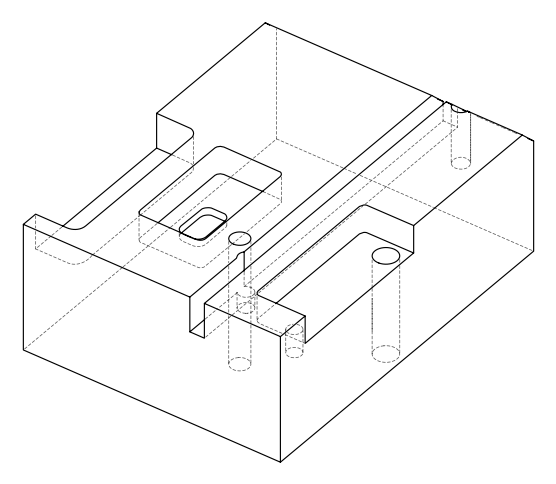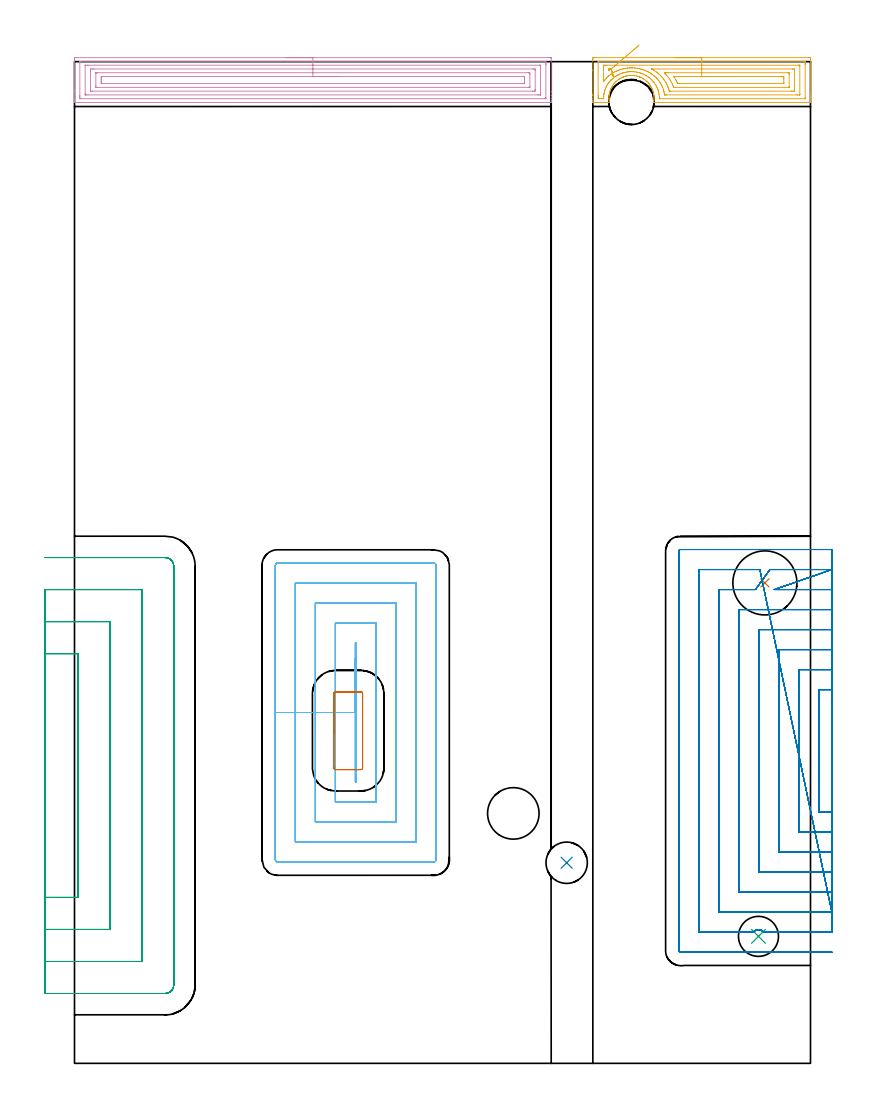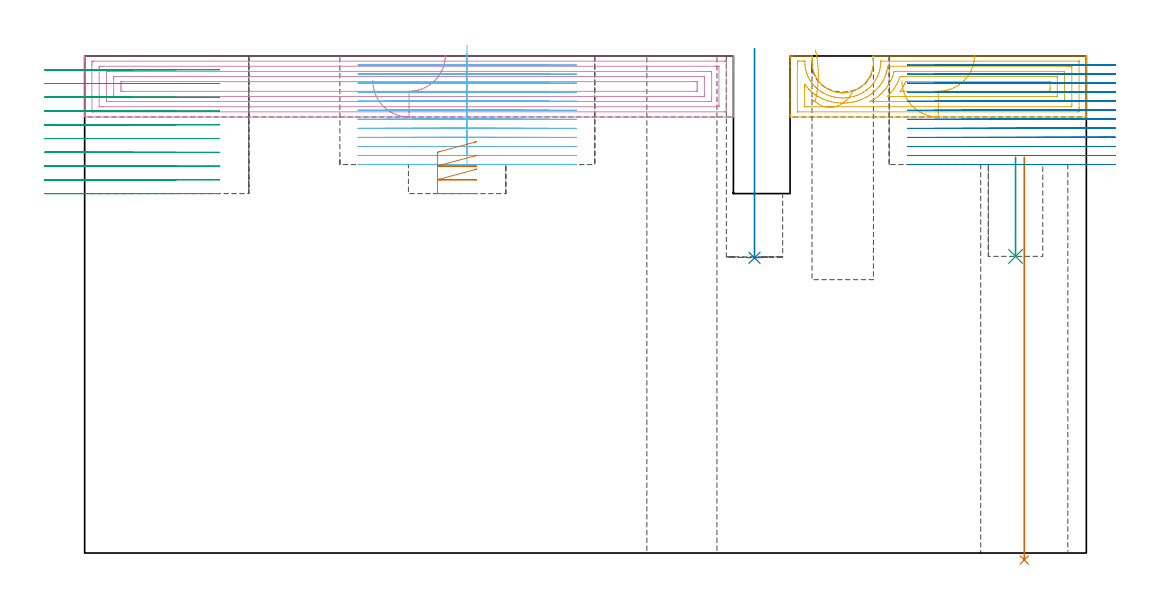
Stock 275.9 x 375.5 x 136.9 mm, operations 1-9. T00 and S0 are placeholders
(PLAN: 16 operations, 13 tool changes, 161.6 min)
(1 INDEXABLE_INSERT_DRILL_THROUGH_HOLE_FROM_SOLID | STEP1HOLE | NXT0302_019 | 0.45 min | 61877 mm3)
(2 INDEXABLE_INSERT_DRILL_BLIND_HOLE_FROM_SOLID | STEP1POCKET | NXT0302_002 | 0.23 min | 10435 mm3)
(3 INDEXABLE_INSERT_DRILL_BLIND_HOLE_FROM_SOLID_1 | STEP1POCKET_1 | UGT0302_001 | 0.12 min | 9734 mm3)
(4 AREA_MILL | FG_CHAMFER_SURFACE | UGT0205_001 | 8.92 min | 26275 mm3)
(5 AREA_MILL_1 | FG_CHAMFER_SURFACE_1 | UGT0205_001 | 4.1 min | 12315 mm3)
(6 MILL_RECTANGULAR_POCKET | POCKET_RECTANGULAR_STRAIGHT | NXT0201_010 | Follow Part, ap 2.5, ae 75% | 28.7 min | 255283 mm3)
(7 MILL_RECTANGULAR_POCKET_1 | POCKET_RECTANGULAR_STRAIGHT_1 | NXT0201_012 | Follow Part, ap 4, ae 75% | 0.81 min | 9143 mm3)
(8 MILL_SLOT | SLOT_PARTIAL_RECTANGULAR | NXT0201_010 | Follow Part, ap 2.5, ae 75% | 62.93 min | 242107 mm3)
(9 MILL_SLOT_1 | SLOT_PARTIAL_RECTANGULAR_1 | NXT0201_012 | Follow Part, ap 4, ae 75% | 30.86 min | 305296 mm3)
(10 MILL_RECTANGULAR_SLOT | SLOT_RECTANGULAR | NXT0201_011 | Follow Part, ap 3, ae 75% | 21.11 min | 213565 mm3)
(11 MILL_BLIND_HOLE_FROM_SOLID_MATERIAL | STEP1POCKET_2 | NXT0201_011 | Spiral | 1.51 min | 13213 mm3)
(12 SPOT_DRILL | STEP1HOLE_1 | NXT0321_9005460120000 | 0.05 min | 167 mm3)
(13 DRILL_BLIND_HOLE_INTO_CENTER | STEP1HOLE_1 | NXT0301_022 | 0.04 min | 78 mm3)
(14 GUN_DRILL_THROUGH_HOLE | STEP1HOLE_1 | UGT0307_001 | 0.61 min | 2541 mm3)
(15 SPADE_DRILL_TO_ENLARGE_THROUGH_HOLE | STEP1HOLE_1 | UGT0306_003 | 0.57 min | 13957 mm3)
(16 DRILL_TO_ENLARGE_THROUGH_HOLE | STEP1HOLE_1 | UGT0301_260 | 0.59 min | 23236 mm3)
(TOOL NXT0302_019 | Index. Insert Drill 24mm [880-D2400L25-05] | D24 PA176 FL120 Z2)
(TOOL NXT0302_002 | Index. Insert Drill 15.5mm [880-D1550L20-05] | D15.5 PA176 FL78 Z2)
(TOOL UGT0302_001 | Indexable Insert Drill 15mm | D15 PA180 FL50 Z2)
(TOOL UGT0205_001 | Chamfer Mill 20 x 3 x 45 deg. | D20 FL50 Z2)
(TOOL NXT0201_010 | ENDMILL 10mm [2P460-1000-NA 1630] | D10 FL30 Z6)
(TOOL NXT0201_012 | ENDMILL 16mm [2P460-1600-NA 1630] | D16 FL38 Z6)
(TOOL NXT0201_011 | ENDMILL 12mm [2P460-1200-NA 1630] | D12 FL38 Z6)
(TOOL NXT0321_9005460120000 | NC Spot Drill, 142deg, 12mm, Carbide, Uncoated | D12 PA142 FL30 Z2)
(TOOL NXT0301_022 | Carbide Drill 5.1mm [860.1-0510-015A1-MM 2214] | D5.1 PA140 FL28 Z2)
(TOOL UGT0307_001 | Gun Drill 5 mm | D5 PA130 FL24 Z1)
(TOOL UGT0306_003 | Spade Drill 12.5mm | D12.5 PA132 FL10 Z2)
(TOOL UGT0301_260 | Twist Drill 19.3 mm | D19.3 PA118 FL140 Z2)
(OP 1 INDEXABLE_INSERT_DRILL_THROUGH_HOLE_FROM_SOLID)
G17 G21 G94 G90
T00 M6
G54
G17 G0 G90 X258.8 Y180.1 S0 M3
G43 Z146.9 H1
G94 G81 G98 Z-1.919 F250. R109.
G80
M5
M2
(OP 2 INDEXABLE_INSERT_DRILL_BLIND_HOLE_FROM_SOLID)
G17 G21 G94 G90
T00 M6
G54
G17 G0 G90 X184.5 Y75.2 S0 M3
G43 Z146.9 H1
G94 G81 G98 Z81.3 F250. R138.9
G80
M5
M2
(OP 3 INDEXABLE_INSERT_DRILL_BLIND_HOLE_FROM_SOLID_1)
G17 G21 G94 G90
T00 M6
G54
G17 G0 G90 X256.4 Y47.6 S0 M3
G43 Z146.9 H0
G94 G81 G98 Z81.7 F250. R109.
G80
M5
M2
(OP 4 AREA_MILL)
G17 G21 G94 G90
T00 M6
G54
G17 G0 G90 X79.35 Y377. S1061 M3
G43 Z146.9 H0
Z130.1
G94 G1 X79.388 Z129.228 F250.
X79.502 Z128.364
X79.691 Z127.512
X79.953 Z126.68
X80.287 Z125.874
X80.69 Z125.1
X81.158 Z124.364
X81.69 Z123.672
X82.279 Z123.029
X82.922 Z122.44
X83.614 Z121.908
X84.35 Z121.44
X85.124 Z121.037
X85.93 Z120.703
X86.762 Z120.441
X87.614 Z120.252
X88.478 Z120.138
X89.35 Z120.1
X178.101
X178.531 Y376.996 Z120.102
X178.69 Y376.992 Z120.106
X178.7 Y376.829 Z120.268
Y364.189 Z132.905
Y362.727 Z134.37
Y361.543 Z135.552
Y360.939 Z136.16
Y360.516 Z136.583
X178.694 Y360.206 Z136.884
X178.692 Y360.202 Z136.888
X178.549 Y360.2 Z136.9
X0.153
X0.008 Y360.202 Z136.888
X0.006 Y360.206 Z136.884
X0. Y360.515 Z136.584
Y360.939 Z136.16
Y361.543 Z135.552
Y363.609 Z133.488
Y364.189 Z132.905
Y364.782 Z132.314
Y375.947 Z121.15
X0.004 Y376.539 Z120.558
X0.009 Y376.991 Z120.106
X0.137 Y376.995 Z120.102
X0.599 Y377. Z120.1
X89.35
Y375.586 Z121.514
X176.317 Y375.585 Z121.515
X176.391
X176.684 Y375.579 Z121.521
X176.69 Y375.484 Z121.616
X176.697 Y375.281 Z121.819
X176.7 Y374.775 Z122.325
Y374.396 Z122.704
X176.699 Y362.048 Z135.052
X176.692 Y361.669 Z135.431
X176.69 Y361.623 Z135.477
X176.674 Y361.621 Z135.479
X176.625 Y361.617 Z135.483
X176.522 Y361.615 Z135.485
X176.317 Y361.614 Z135.486
X176.245
X2.383 Y361.615 Z135.485
X2.309
X2.016 Y361.621 Z135.479
X2.01 Y361.716 Z135.384
X2.003 Y361.919 Z135.181
X2.001 Y362.425 Z134.675
X2. Y362.804 Z134.296
X2.001 Y375.152 Z121.948
X2.008 Y375.532 Z121.568
X2.01 Y375.577 Z121.523
X2.026 Y375.579 Z121.521
X2.076 Y375.583 Z121.517
X2.178 Y375.585 Z121.515
X2.383 Y375.586 Z121.514
X2.455
X89.35
Y374.172 Z122.928
X174.252 Y374.171 Z122.929
X174.533 Y374.168 Z122.932
X174.626 Y374.165 Z122.935
X174.69 Y374.161 Z122.939
X174.694 Y374.057 Z123.043
X174.698 Y373.893 Z123.207
X174.7 Y373.728 Z123.372
X174.699 Y363.143 Z133.957
X174.696 Y363.088 Z134.012
X174.69 Y363.045 Z134.055
X174.685 Y363.035 Z134.065
X174.673 Y363.033 Z134.067
X174.533 Y363.031 Z134.069
X173.923 Y363.029 Z134.071
X173.641 Y363.028 Z134.072
X5.059 Y363.029 Z134.071
X4.448
X4.167 Y363.032 Z134.068
X4.074 Y363.035 Z134.065
X4.01 Y363.039 Z134.061
X4.006 Y363.143 Z133.957
X4.002 Y363.307 Z133.793
X4. Y363.472 Z133.628
X4.001 Y374.057 Z123.043
X4.004 Y374.112 Z122.988
X4.01 Y374.155 Z122.945
X4.015 Y374.165 Z122.935
X4.027 Y374.166 Z122.934
X4.167 Y374.169 Z122.931
X4.777 Y374.171 Z122.929
X5.059
X89.35 Y374.172 Z122.928
Y372.757 Z124.343
X171.857
X172.116 Y372.755 Z124.345
X172.589 Y372.75 Z124.35
X172.69 Y372.738 Z124.362
X172.7 Y372.129 Z124.971
X172.699 Y365.072 Z132.028
X172.694 Y364.655 Z132.445
X172.69 Y364.454 Z132.646
X172.486 Y364.449 Z132.651
X171.857 Y364.444 Z132.656
X171.601 Y364.443 Z132.657
X6.843 Y364.444 Z132.656
X6.584 Y364.445 Z132.655
X6.111 Y364.45 Z132.65
X6.01 Y364.462 Z132.638
X6. Y365.072 Z132.028
X6.001 Y372.129 Z124.971
X6.006 Y372.545 Z124.555
X6.01 Y372.747 Z124.353
X6.214 Y372.751 Z124.349
X6.843 Y372.756 Z124.344
X7.099 Y372.757 Z124.343
X89.35
Y371.343 Z125.757
X170.074
X170.171 Y371.342 Z125.758
X170.367 Y371.338 Z125.762
X170.69 Y371.328 Z125.772
X170.692 Y371.246 Z125.854
X170.699 Y370.627 Z126.473
X170.7 Y366.217 Z130.883
X170.697 Y365.954 Z131.146
X170.693 Y365.877 Z131.223
X170.691 Y365.864 Z131.236
X170.595 Y365.861 Z131.239
X170.465 Y365.858 Z131.242
X170.269 Y365.857 Z131.243
X170.171
X8.627
X8.529 Y365.858 Z131.242
X8.333 Y365.862 Z131.238
X8.01 Y365.872 Z131.228
X8.008 Y365.954 Z131.146
X8.001 Y366.573 Z130.527
X8. Y370.984 Z126.116
X8.003 Y371.246 Z125.854
X8.007 Y371.323 Z125.777
X8.01 Y371.336 Z125.764
X8.105 Y371.339 Z125.761
X8.236 Y371.342 Z125.758
X8.431 Y371.343 Z125.757
X8.529
X89.35
Y369.929 Z127.171
X168.44
X168.561 Y369.928 Z127.172
X168.64 Y369.925 Z127.175
X168.68 Y369.923 Z127.177
X168.69 Y369.887 Z127.213
X168.696 Y369.482 Z127.618
X168.7 Y369.077 Z128.023
Y368.6 Z128.5
Y368.194 Z128.906
X168.697 Y367.718 Z129.382
X168.692 Y367.32 Z129.78
X168.677 Y367.278 Z129.822
X168.628 Y367.275 Z129.825
X168.515 Y367.272 Z129.828
X168.29 Y367.271 Z129.829
X167.849
X10.26
X10.139 Y367.272 Z129.828
X10.06 Y367.275 Z129.825
X10.02 Y367.278 Z129.822
X10.01 Y367.313 Z129.787
X10.004 Y367.718 Z129.382
X10. Y368.124 Z128.976
Y368.6 Z128.5
Y369.006 Z128.094
X10.003 Y369.482 Z127.618
X10.008 Y369.881 Z127.219
X10.023 Y369.922 Z127.178
X10.072 Y369.925 Z127.175
X10.185 Y369.928 Z127.172
X10.41 Y369.929 Z127.171
X10.851
X89.35
X90.222 Z127.209
X91.087 Z127.323
X91.938 Z127.512
X92.77 Z127.774
X93.576 Z128.108
X94.35 Z128.511
X95.086 Z128.98
X95.778 Z129.511
X96.421 Z130.1
X97.01 Z130.743
X97.542 Z131.435
X98.01 Z132.171
X98.413 Z132.945
X98.747 Z133.751
X99.009 Z134.583
X99.198 Z135.435
X99.312 Z136.3
X99.35 Z137.171
G0 Z146.9
M5
M2
(OP 5 AREA_MILL_1)
G17 G21 G94 G90
T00 M6
G54
G17 G0 G90 X225.1 Y377. S1061 M3
G43 Z146.9 H0
Z130.1
G94 G1 X225.138 Z129.228 F250.
X225.252 Z128.364
X225.441 Z127.512
X225.703 Z126.68
X226.037 Z125.874
X226.44 Z125.1
X226.908 Z124.364
X227.44 Z123.672
X228.029 Z123.029
X228.672 Z122.44
X229.364 Z121.909
X230.1 Z121.44
X230.874 Z121.037
X231.68 Z120.703
X232.512 Z120.441
X233.364 Z120.252
X234.228 Z120.138
X235.1 Z120.1
X275.286
X275.717 Y376.996 Z120.102
X275.89 Y376.992 Z120.106
X275.9 Y376.815 Z120.282
Y363.913 Z133.182
Y363.307 Z133.787
Y362.755 Z134.342
Y362.425 Z134.671
Y361.873 Z135.223
Y361.543 Z135.552
Y360.883 Z136.216
Y360.545 Z136.555
X275.894 Y360.207 Z136.884
X275.892 Y360.202 Z136.888
X275.735 Y360.2 Z136.9
X217.158 Y360.199 Z136.899
X217.089 Y360.208 Z136.889
X217.099 Y360.326 Z136.771
X217.11 Y360.4 Z136.698
X217.168 Y360.761 Z136.338
X217.193 Y360.955 Z136.144
X217.227 Y361.394 Z135.706
X217.243 Y361.833 Z135.267
X217.235 Y362.273 Z134.827
X217.205 Y362.711 Z134.388
X217.15 Y363.15 Z133.948
X217.072 Y363.587 Z133.509
X217.029 Y363.773 Z133.323
X216.969 Y364.027 Z133.068
X216.922 Y364.189 Z132.906
X216.842 Y364.466 Z132.632
X216.687 Y364.908 Z132.192
X216.62 Y365.072 Z132.027
X216.509 Y365.344 Z131.755
X216.382 Y365.624 Z131.475
X216.207 Y365.954 Z131.142
X216.049 Y366.231 Z130.868
X215.942 Y366.395 Z130.701
X215.845 Y366.545 Z130.554
X215.782 Y366.644 Z130.455
X215.751 Y366.687 Z130.412
X215.645 Y366.836 Z130.26
X215.532 Y366.998 Z130.102
X215.491 Y367.057 Z130.043
X215.457 Y367.1 Z130.
X215.303 Y367.277 Z129.819
X215.156 Y367.448 Z129.65
X215.071 Y367.546 Z129.553
X214.666 Y367.977 Z129.122
X214.599 Y368.042 Z129.056
X214.16 Y368.418 Z128.681
X213.708 Y368.775 Z128.324
X213.596 Y368.855 Z128.244
X213.534 Y368.894 Z128.204
X213.211 Y369.099 Z127.999
X212.817 Y369.328 Z127.772
X212.392 Y369.538 Z127.56
X212.328 Y369.567 Z127.53
X211.962 Y369.733 Z127.366
X211.925 Y369.747 Z127.352
X211.881 Y369.763 Z127.336
X211.843 Y369.776 Z127.322
X211.482 Y369.905 Z127.195
X211.034 Y370.042 Z127.056
X210.589 Y370.151 Z126.948
X210.143 Y370.233 Z126.862
X209.697 Y370.293 Z126.804
X209.5 Y370.311 Z126.787
X209.374 Y370.32 Z126.774
X209.251 Y370.333 Z126.765
X209.028 Y370.342 Z126.754
X208.834 Y370.341 Z126.746
X208.798 Y370.342
X208.764 Y370.343 Z126.747
X208.665 Y370.346 Z126.751
X208.638
X208.463 Y370.336 Z126.758
X208.36 Y370.33 Z126.762
X208.309 Y370.325 Z126.766
X208.049 Y370.306 Z126.792
X207.935 Y370.295 Z126.799
X207.914 Y370.294 Z126.802
X207.668 Y370.263 Z126.836
X207.469 Y370.236 Z126.862
X207.416 Y370.226 Z126.871
X207.022 Y370.153 Z126.945
X206.68 Y370.07 Z127.028
X206.577 Y370.045 Z127.053
X206.523 Y370.028 Z127.069
X206.13 Y369.908 Z127.19
X205.686 Y369.751 Z127.346
X205.638 Y369.731 Z127.364
X205.63 Y369.727 Z127.368
X205.402 Y369.626 Z127.472
X205.214 Y369.541 Z127.557
X204.795 Y369.332 Z127.765
X204.395 Y369.102 Z127.997
X204.125 Y368.932 Z128.168
X204.004 Y368.856 Z128.244
X203.903 Y368.783 Z128.317
X203.451 Y368.427 Z128.671
X203.012 Y368.053 Z129.046
X202.934 Y367.977 Z129.122
X202.529 Y367.547 Z129.553
X202.143 Y367.099 Z129.999
X202.058 Y366.979 Z130.118
X201.824 Y366.651 Z130.447
X201.661 Y366.395 Z130.703
X201.55 Y366.222 Z130.876
X201.229 Y365.646 Z131.454
X201.175 Y365.528 Z131.572
X201.091 Y365.344 Z131.755
X200.913 Y364.907 Z132.191
X200.816 Y364.63 Z132.467
X200.758 Y364.466 Z132.632
X200.631 Y364.029 Z133.07
X200.543 Y363.653 Z133.444
X200.528 Y363.588 Z133.51
X200.45 Y363.15 Z133.948
X200.395 Y362.711 Z134.388
X200.365 Y362.272 Z134.827
X200.357 Y361.833 Z135.266
X200.367 Y361.543 Z135.556
X200.373 Y361.393 Z135.705
X200.41 Y360.954 Z136.143
X200.461 Y360.568 Z136.528
X200.486 Y360.418 Z136.677
X200.511 Y360.204 Z136.889
X200.272 Y360.2 Z136.9
X194.913
X194.467
X194.308 Y360.202 Z136.888
X194.306 Y360.207 Z136.884
X194.3 Y360.544 Z136.555
Y360.883 Z136.216
Y361.543 Z135.552
Y362.755 Z134.342
Y363.307 Z133.787
Y372.294 Z124.804
Y376.263 Z120.834
X194.303 Y376.539 Z120.558
X194.309 Y376.992 Z120.106
X194.451 Y376.996 Z120.102
X194.914 Y377. Z120.1
X235.1
Y375.586 Z121.514
X273.5 Y375.585 Z121.515
X273.574
X273.874 Y375.579 Z121.521
X273.89 Y375.482 Z121.618
X273.897 Y375.266 Z121.834
X273.899 Y374.775 Z122.325
X273.9 Y374.38 Z122.72
X273.899 Y362.032 Z135.068
X273.891 Y361.636 Z135.464
X273.888 Y361.62 Z135.48
X273.883 Y361.618 Z135.482
X273.859 Y361.616 Z135.484
X273.808 Y361.615 Z135.485
X273.706 Y361.614 Z135.486
X219.485 Y361.615 Z135.485
X219.305 Y361.617 Z135.483
X219.261 Y361.619 Z135.481
X219.247 Y361.621 Z135.479
X219.244 Y361.635 Z135.465
X219.241 Y361.697 Z135.403
X219.23 Y362.223 Z134.877
X219.217 Y362.425 Z134.675
X219.15 Y363.184 Z133.916
X219.13 Y363.307 Z133.793
X219.025 Y363.903 Z133.197
X218.958 Y364.189 Z132.911
X218.936 Y364.277 Z132.823
X218.795 Y364.738 Z132.362
X218.68 Y365.072 Z132.028
X218.477 Y365.613 Z131.487
X218.323 Y365.954 Z131.146
X218.132 Y366.342 Z130.758
X217.846 Y366.836 Z130.264
X217.305 Y367.653 Z129.447
X217.258 Y367.718 Z129.382
X217.239 Y367.742 Z129.358
X216.835 Y368.205 Z128.895
X216.476 Y368.6 Z128.5
X216.346 Y368.738 Z128.362
X216.151 Y368.924 Z128.176
X215.952 Y369.095 Z128.005
X215.495 Y369.482 Z127.618
X215.453 Y369.516 Z127.584
X215.281 Y369.652 Z127.448
X214.56 Y370.134 Z126.966
X214.168 Y370.364 Z126.736
X213.667 Y370.625 Z126.475
X213.161 Y370.864 Z126.236
X212.774 Y371.021 Z126.079
X212.126 Y371.246 Z125.854
X211.881 Y371.322 Z125.778
X211.774 Y371.352 Z125.748
X210.988 Y371.533 Z125.567
X210.63 Y371.601 Z125.499
X210.095 Y371.674 Z125.426
X209.616 Y371.72 Z125.38
X209.202 Y371.746 Z125.354
X208.687 Y371.755 Z125.345
X208.309 Y371.742 Z125.358
X207.843 Y371.707 Z125.393
X207.416 Y371.662 Z125.438
X207.046 Y371.612 Z125.488
X206.523 Y371.516 Z125.584
X206.3 Y371.467 Z125.633
X205.63 Y371.295 Z125.805
X205.592 Y371.284 Z125.816
X205.468 Y371.246 Z125.854
X204.924 Y371.061 Z126.039
X204.845 Y371.033 Z126.067
X204.737 Y370.989 Z126.111
X204.298 Y370.798 Z126.302
X203.844 Y370.583 Z126.517
X203.697 Y370.509 Z126.591
X203.426 Y370.364 Z126.736
X203.125 Y370.192 Z126.908
X203.058 Y370.152 Z126.948
X202.951 Y370.084 Z127.016
X202.586 Y369.843 Z127.257
X202.071 Y369.457 Z127.643
X202.058 Y369.447 Z127.653
X201.598 Y369.054 Z128.046
X201.452 Y368.927 Z128.173
X201.165 Y368.649 Z128.451
X201.141 Y368.624 Z128.476
X201.118 Y368.6 Z128.5
X200.722 Y368.155 Z128.945
X200.349 Y367.718 Z129.382
X200.315 Y367.675 Z129.425
X200.272 Y367.616 Z129.484
X199.957 Y367.147 Z129.953
X199.758 Y366.836 Z130.264
X199.618 Y366.599 Z130.501
X199.379 Y366.179 Z130.921
X199.305 Y366.027 Z131.073
X199.272 Y365.954 Z131.146
X199.043 Y365.403 Z131.697
X198.92 Y365.072 Z132.028
X198.809 Y364.752 Z132.348
X198.651 Y364.189 Z132.911
X198.486 Y363.441 Z133.659
X198.466 Y363.327 Z133.773
X198.464 Y363.307 Z133.793
X198.384 Y362.525 Z134.575
X198.38 Y362.425 Z134.675
X198.358 Y361.669 Z135.431
X198.352 Y361.621 Z135.479
X198.31 Y361.619 Z135.481
X198.208 Y361.617 Z135.483
X198.003 Y361.615 Z135.485
X197.593 Y361.614 Z135.486
X196.7 Y361.615 Z135.485
X196.626
X196.326 Y361.621 Z135.479
X196.31 Y361.718 Z135.382
X196.303 Y361.934 Z135.166
X196.301 Y362.425 Z134.675
X196.3 Y362.82 Z134.28
X196.301 Y375.168 Z121.932
X196.309 Y375.564 Z121.536
X196.312 Y375.58 Z121.52
X196.317 Y375.582 Z121.518
X196.341 Y375.584 Z121.516
X196.392 Y375.585 Z121.515
X196.494 Y375.586 Z121.514
X235.1
Y374.171 Z122.929
X271.432
X271.714 Y374.17 Z122.93
X271.808 Y374.168 Z122.932
X271.875 Y374.165 Z122.935
X271.89 Y374.076 Z123.024
X271.895 Y373.893 Z123.207
X271.899 Y373.71 Z123.39
Y363.307 Z133.793
X271.897 Y363.127 Z133.973
X271.89 Y363.064 Z134.036
X271.882 Y363.035 Z134.065
X271.855 Y363.034 Z134.066
X271.714 Y363.031 Z134.069
X271.103 Y363.029 Z134.071
X270.821
X221.987
X221.705
X221.422 Y363.032 Z134.068
X221.235 Y363.035 Z134.065
X221.182 Y363.039 Z134.061
X221.176 Y363.068 Z134.032
X221.166 Y363.129 Z133.971
X221.139 Y363.307 Z133.793
X221.094 Y363.587 Z133.513
X220.978 Y364.189 Z132.911
X220.949 Y364.325 Z132.775
X220.811 Y364.857 Z132.243
X220.745 Y365.072 Z132.028
X220.714 Y365.167 Z131.933
X220.413 Y365.954 Z131.146
X220.101 Y366.655 Z130.445
X220.007 Y366.836 Z130.264
X219.918 Y366.999 Z130.101
X219.645 Y367.454 Z129.646
X219.472 Y367.718 Z129.382
X219.294 Y367.983 Z129.117
X219.025 Y368.368 Z128.732
X218.834 Y368.6 Z128.5
X218.51 Y368.977 Z128.123
X218.132 Y369.396 Z127.704
X218.046 Y369.482 Z127.618
X217.634 Y369.875 Z127.225
X217.239 Y370.212 Z126.888
X217.052 Y370.364 Z126.736
X216.655 Y370.671 Z126.429
X216.346 Y370.883 Z126.217
X215.798 Y371.246 Z125.854
X215.453 Y371.448 Z125.652
X215.003 Y371.692 Z125.408
X214.56 Y371.903 Z125.197
X214.061 Y372.129 Z124.971
X213.667 Y372.287 Z124.814
X213.416 Y372.377 Z124.723
X212.774 Y372.584 Z124.516
X212.494 Y372.669 Z124.431
X212.136 Y372.759 Z124.341
X211.881 Y372.817 Z124.283
X211.483 Y372.903 Z124.197
X211.002 Y372.997 Z124.103
X210.988 Y372.999 Z124.101
X210.903 Y373.011 Z124.089
X210.095 Y373.104 Z123.996
X209.991 Y373.114 Z123.986
X209.202 Y373.161 Z123.939
X209.045 Y373.166 Z123.934
X208.672 Y373.169 Z123.931
X208.309 Y373.159 Z123.941
X208.165 Y373.153 Z123.947
X207.416 Y373.095 Z124.005
X207.338 Y373.088 Z124.012
X206.689 Y373.011 Z124.089
X206.546 Y372.988 Z124.112
X206.523 Y372.984 Z124.116
X205.804 Y372.839 Z124.261
X205.63 Y372.799 Z124.301
X205.094 Y372.658 Z124.442
X204.737 Y372.557 Z124.543
X204.411 Y372.45 Z124.65
X203.844 Y372.256 Z124.844
X203.75 Y372.221 Z124.879
X203.527 Y372.129 Z124.971
X203.132 Y371.95 Z125.15
X202.951 Y371.864 Z125.236
X202.534 Y371.658 Z125.442
X202.058 Y371.401 Z125.699
X201.959 Y371.344 Z125.756
X201.795 Y371.246 Z125.854
X201.413 Y371.001 Z126.099
X201.165 Y370.838 Z126.262
X200.893 Y370.633 Z126.467
X200.543 Y370.364 Z126.736
X200.394 Y370.244 Z126.856
X200.272 Y370.142 Z126.958
X199.916 Y369.833 Z127.267
X199.553 Y369.482 Z127.618
X199.467 Y369.395 Z127.705
X199.379 Y369.301 Z127.799
X199.047 Y368.928 Z128.172
X198.765 Y368.6 Z128.5
X198.64 Y368.448 Z128.652
X198.486 Y368.251 Z128.849
X198.422 Y368.163 Z128.937
X198.36 Y368.079 Z129.021
X198.313 Y368.019 Z129.081
X198.31 Y368.017 Z129.083
X198.308 Y368.05 Z129.05
X198.302 Y368.417 Z128.683
X198.3 Y368.6 Z128.5
Y368.783 Z128.317
X198.301 Y373.893 Z123.207
X198.303 Y374.073 Z123.027
X198.31 Y374.136 Z122.964
X198.318 Y374.165 Z122.935
X198.345 Y374.166 Z122.934
X198.486 Y374.169 Z122.931
X199.097 Y374.171 Z122.929
X199.379
X235.1
Y372.757 Z124.343
X269.035
X269.293 Y372.756 Z124.344
X269.776 Y372.752 Z124.348
X269.886 Y372.75 Z124.35
X269.9 Y372.129 Z124.971
X269.899 Y365.072 Z132.028
X269.89 Y364.645 Z132.455
X269.875 Y364.45 Z132.65
X269.668 Y364.447 Z132.653
X269.035 Y364.443 Z132.657
X268.779
X223.491
X223.232 Y364.445 Z132.655
X223.046 Y364.45 Z132.65
X222.962 Y364.453 Z132.647
X222.942 Y364.521 Z132.579
X222.858 Y364.814 Z132.286
X222.78 Y365.072 Z132.028
X222.598 Y365.664 Z131.436
X222.49 Y365.954 Z131.146
X222.426 Y366.123 Z130.977
X222.112 Y366.836 Z130.264
X221.983 Y367.118 Z129.982
X221.705 Y367.648 Z129.452
X221.665 Y367.718 Z129.382
X221.61 Y367.812 Z129.288
X221.087 Y368.6 Z128.5
X220.811 Y369.003 Z128.097
X220.416 Y369.482 Z127.618
X219.918 Y370.04 Z127.06
X219.608 Y370.364 Z126.736
X219.311 Y370.65 Z126.45
X219.025 Y370.903 Z126.197
X218.614 Y371.246 Z125.854
X218.132 Y371.625 Z125.475
X217.399 Y372.129 Z124.971
X217.239 Y372.233 Z124.867
X216.95 Y372.415 Z124.685
X216.368 Y372.739 Z124.361
X216.346 Y372.752 Z124.348
Y372.755 Z124.345
X216.603 Y372.757 Z124.343
X216.788
X235.1
Y371.343 Z125.757
X267.249
X267.347 Y371.342 Z125.758
X267.543 Y371.339 Z125.761
X267.89 Y371.331 Z125.769
X267.892 Y371.246 Z125.854
X267.899 Y370.604 Z126.496
X267.9 Y366.193 Z130.907
X267.897 Y365.954 Z131.146
X267.893 Y365.874 Z131.226
X267.892 Y365.869 Z131.231
X267.874 Y365.864 Z131.236
X267.771 Y365.86 Z131.24
X267.641 Y365.858 Z131.242
X267.445 Y365.857 Z131.243
X267.347
X225.179
X224.983 Y365.859 Z131.241
X224.599 Y365.864 Z131.236
X224.563 Y365.954 Z131.146
X224.384 Y366.422 Z130.678
X224.209 Y366.836 Z130.264
X224.082 Y367.134 Z129.966
X223.799 Y367.718 Z129.382
X223.491 Y368.286 Z128.814
X223.294 Y368.6 Z128.5
X222.955 Y369.129 Z127.971
X222.711 Y369.482 Z127.618
X222.598 Y369.641 Z127.459
X221.993 Y370.364 Z126.736
X221.705 Y370.691 Z126.409
X221.188 Y371.246 Z125.854
X221.114 Y371.326 Z125.774
X221.411 Y371.336 Z125.764
X221.607 Y371.341 Z125.759
X221.705 Y371.342 Z125.758
X222.5 Y371.343 Z125.757
X235.1
Y369.929 Z127.171
X264.57 Y369.928 Z127.172
X265.013 Y369.926 Z127.174
X265.463 Y369.922 Z127.178
X265.89 Y369.907 Z127.193
X265.895 Y369.482 Z127.618
X265.899 Y369.051 Z128.049
Y367.718 Z129.382
X265.896 Y367.29 Z129.81
X265.89 Y367.278 Z129.822
X265.885 Y367.275 Z129.825
X265.859 Y367.273 Z129.827
X265.802 Y367.272 Z129.828
X265.689 Y367.271 Z129.829
X226.622
X226.17 Y367.273 Z129.827
X226.141 Y367.275 Z129.825
X226.129 Y367.277 Z129.823
X226.117 Y367.292 Z129.808
X226.065 Y367.398 Z129.702
X225.995 Y367.547 Z129.553
X225.915 Y367.718 Z129.382
X225.692 Y368.19 Z128.91
X225.463 Y368.6 Z128.5
X225.277 Y368.928 Z128.172
X224.689 Y369.847 Z127.253
X224.649 Y369.915 Z127.185
X224.647 Y369.924 Z127.176
X224.649 Y369.925 Z127.175
X224.674 Y369.927 Z127.173
X224.825 Y369.929 Z127.171
X235.1
X235.972 Z127.209
X236.836 Z127.323
X237.688 Z127.512
X238.52 Z127.774
X239.326 Z128.108
X240.1 Z128.511
X240.836 Z128.98
X241.528 Z129.511
X242.171 Z130.1
X242.76 Z130.743
X243.292 Z131.435
X243.76 Z132.171
X244.163 Z132.945
X244.497 Z133.751
X244.759 Z134.583
X244.948 Z135.435
X245.062 Z136.3
X245.1 Z137.171
G0 X211.68 Y381.722 Z127.309
G1 X211.295 Y381.392 Z126.599
X210.864 Y381.023 Z125.936
X210.392 Y380.618 Z125.325
X209.88 Y380.179 Z124.771
X209.334 Y379.711 Z124.277
X208.757 Y379.217 Z123.848
X208.154 Y378.7 Z123.487
X207.529 Y378.165 Z123.197
X206.888 Y377.615 Z122.979
X206.234 Y377.055 Z122.836
X205.574 Y376.489 Z122.768
X204.911 Y375.922 Z122.777
X204.252 Y375.357 Z122.861
X203.601 Y374.799 Z123.021
X202.963 Y374.252 Z123.255
X202.342 Y373.72 Z123.561
X201.745 Y373.208 Z123.937
X201.174 Y372.719 Z124.381
X201.165 Y372.711 Z124.389
X200.792 Y372.497 Z124.603
X200.353 Y372.247 Z124.853
X200.309 Y372.228 Z124.872
X200.306 Y372.267 Z124.833
X200.303 Y372.369 Z124.731
X200.301 Y372.574 Z124.526
X200.303 Y372.676 Z124.424
X200.306 Y372.727 Z124.373
X200.309 Y372.746 Z124.354
X200.351 Y372.75 Z124.35
X200.532 Y372.754 Z124.346
X200.83 Y372.753 Z124.347
X201.165 Y372.75 Z124.35
X201.174 Y372.719 Z124.381
X201.348 Y372.142 Z125.011
X201.506 Y371.619 Z125.691
X201.646 Y371.155 Z126.417
X201.767 Y370.753 Z127.182
X201.869 Y370.417 Z127.98
X201.95 Y370.148 Z128.806
X202.01 Y369.95 Z129.654
X202.048 Y369.823 Z130.516
X202.064 Y369.768 Z131.386
X202.059 Y369.787 Z132.259
X202.031 Y369.878 Z133.126
X201.982 Y370.041 Z133.981
X201.912 Y370.274 Z134.819
X201.82 Y370.577 Z135.632
X201.709 Y370.947 Z136.414
X201.578 Y371.38 Z137.16
X201.429 Y371.874 Z137.864
X201.263 Y372.424 Z138.52
G0 Z146.9
M5
M2
(OP 6 MILL_RECTANGULAR_POCKET)
G17 G21 G94 G90
T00 M6
G54
G17 G0 G90 X105.3 Y151.995 S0 M3
G43 Z146.9 H1
Z139.9
G94 G1 Y131.5 Z134.408 F250.
Y105.5 F500.
X105.5
Y157.5
X105.3
Y131.5
X97.8
Y98.
X113.
Y165.
X97.8
Y131.5
X90.3
Y90.5
X120.5
Y172.5
X90.3
Y131.5
X82.8
Y83.
X128.
Y180.
X82.8
Y131.5
X75.3
Y76.3
G3 X76.1 Y75.5 R0.8
G1 X134.7
G3 X135.5 Y76.3 R0.8
G1 Y186.7
G3 X134.7 Y187.5 R0.8
G1 X76.1
G3 X75.3 Y186.7 R0.8
G1 Y131.5
Y130.5
G0 X105.3 Y151.995 Z137.408
G1 Y131.5 Z131.917 F250.
Y105.5 F500.
X105.5
Y157.5
X105.3
Y131.5
X97.8
Y98.
X113.
Y165.
X97.8
Y131.5
X90.3
Y90.5
X120.5
Y172.5
X90.3
Y131.5
X82.8
Y83.
X128.
Y180.
X82.8
Y131.5
X75.3
Y76.3
G3 X76.1 Y75.5 R0.8
G1 X134.7
G3 X135.5 Y76.3 R0.8
G1 Y186.7
G3 X134.7 Y187.5 R0.8
G1 X76.1
G3 X75.3 Y186.7 R0.8
G1 Y131.5
Y130.5
G0 X105.3 Y151.995 Z134.917
G1 Y131.5 Z129.425 F250.
Y105.5 F500.
X105.5
Y157.5
X105.3
Y131.5
X97.8
Y98.
X113.
Y165.
X97.8
Y131.5
X90.3
Y90.5
X120.5
Y172.5
X90.3
Y131.5
X82.8
Y83.
X128.
Y180.
X82.8
Y131.5
X75.3
Y76.3
G3 X76.1 Y75.5 R0.8
G1 X134.7
G3 X135.5 Y76.3 R0.8
G1 Y186.7
G3 X134.7 Y187.5 R0.8
G1 X76.1
G3 X75.3 Y186.7 R0.8
G1 Y131.5
Y130.5
G0 X105.3 Y151.995 Z132.425
G1 Y131.5 Z126.933 F250.
Y105.5 F500.
X105.5
Y157.5
X105.3
Y131.5
X97.8
Y98.
X113.
Y165.
X97.8
Y131.5
X90.3
Y90.5
X120.5
Y172.5
X90.3
Y131.5
X82.8
Y83.
X128.
Y180.
X82.8
Y131.5
X75.3
Y76.3
G3 X76.1 Y75.5 R0.8
G1 X134.7
G3 X135.5 Y76.3 R0.8
G1 Y186.7
G3 X134.7 Y187.5 R0.8
G1 X76.1
G3 X75.3 Y186.7 R0.8
G1 Y131.5
Y130.5
G0 X105.3 Y151.995 Z129.933
G1 Y131.5 Z124.442 F250.
Y105.5 F500.
X105.5
Y157.5
X105.3
Y131.5
X97.8
Y98.
X113.
Y165.
X97.8
Y131.5
X90.3
Y90.5
X120.5
Y172.5
X90.3
Y131.5
X82.8
Y83.
X128.
Y180.
X82.8
Y131.5
X75.3
Y76.3
G3 X76.1 Y75.5 R0.8
G1 X134.7
G3 X135.5 Y76.3 R0.8
G1 Y186.7
G3 X134.7 Y187.5 R0.8
G1 X76.1
G3 X75.3 Y186.7 R0.8
G1 Y131.5
Y130.5
G0 X105.3 Y151.995 Z127.442
G1 Y131.5 Z121.95 F250.
Y105.5 F500.
X105.5
Y157.5
X105.3
Y131.5
X97.8
Y98.
X113.
Y165.
X97.8
Y131.5
X90.3
Y90.5
X120.5
Y172.5
X90.3
Y131.5
X82.8
Y83.
X128.
Y180.
X82.8
Y131.5
X75.3
Y76.3
G3 X76.1 Y75.5 R0.8
G1 X134.7
G3 X135.5 Y76.3 R0.8
G1 Y186.7
G3 X134.7 Y187.5 R0.8
G1 X76.1
G3 X75.3 Y186.7 R0.8
G1 Y131.5
Y130.5
G0 X105.3 Y151.995 Z124.95
G1 Y131.5 Z119.458 F250.
Y105.5 F500.
X105.5
Y157.5
X105.3
Y131.5
X97.8
Y98.
X113.
Y165.
X97.8
Y131.5
X90.3
Y90.5
X120.5
Y172.5
X90.3
Y131.5
X82.8
Y83.
X128.
Y180.
X82.8
Y131.5
X75.3
Y76.3
G3 X76.1 Y75.5 R0.8
G1 X134.7
G3 X135.5 Y76.3 R0.8
G1 Y186.7
G3 X134.7 Y187.5 R0.8
G1 X76.1
G3 X75.3 Y186.7 R0.8
G1 Y131.5
Y130.5
G0 X105.3 Y151.995 Z122.458
G1 Y131.5 Z116.967 F250.
Y105.5 F500.
X105.5
Y157.5
X105.3
Y131.5
X97.8
Y98.
X113.
Y165.
X97.8
Y131.5
X90.3
Y90.5
X120.5
Y172.5
X90.3
Y131.5
X82.8
Y83.
X128.
Y180.
X82.8
Y131.5
X75.3
Y76.3
G3 X76.1 Y75.5 R0.8
G1 X134.7
G3 X135.5 Y76.3 R0.8
G1 Y186.7
G3 X134.7 Y187.5 R0.8
G1 X76.1
G3 X75.3 Y186.7 R0.8
G1 Y131.5
Y130.5
G0 X105.3 Y151.995 Z119.967
G1 Y131.5 Z114.475 F250.
Y105.5 F500.
X105.5
Y157.5
X105.3
Y131.5
X97.8
Y98.
X113.
Y165.
X97.8
Y131.5
X90.3
Y90.5
X120.5
Y172.5
X90.3
Y131.5
X82.8
Y83.
X128.
Y180.
X82.8
Y131.5
X75.3
Y76.3
G3 X76.1 Y75.5 R0.8
G1 X134.7
G3 X135.5 Y76.3 R0.8
G1 Y186.7
G3 X134.7 Y187.5 R0.8
G1 X76.1
G3 X75.3 Y186.7 R0.8
G1 Y131.5
Y130.5
G0 X105.3 Y151.995 Z117.475
G1 Y131.5 Z111.983 F250.
Y105.5 F500.
X105.5
Y157.5
X105.3
Y131.5
X97.8
Y98.
X113.
Y165.
X97.8
Y131.5
X90.3
Y90.5
X120.5
Y172.5
X90.3
Y131.5
X82.8
Y83.
X128.
Y180.
X82.8
Y131.5
X75.3
Y76.3
G3 X76.1 Y75.5 R0.8
G1 X134.7
G3 X135.5 Y76.3 R0.8
G1 Y186.7
G3 X134.7 Y187.5 R0.8
G1 X76.1
G3 X75.3 Y186.7 R0.8
G1 Y131.5
Y130.5
G0 X105.3 Y151.995 Z114.983
G1 Y131.5 Z109.492 F250.
Y105.5 F500.
X105.5
Y157.5
X105.3
Y131.5
X97.8
Y98.
X113.
Y165.
X97.8
Y131.5
X90.3
Y90.5
X120.5
Y172.5
X90.3
Y131.5
X82.8
Y83.
X128.
Y180.
X82.8
Y131.5
X75.3
Y76.3
G3 X76.1 Y75.5 R0.8
G1 X134.7
G3 X135.5 Y76.3 R0.8
G1 Y186.7
G3 X134.7 Y187.5 R0.8
G1 X76.1
G3 X75.3 Y186.7 R0.8
G1 Y131.5
Y130.5
G0 X105.3 Y151.995 Z112.492
G1 Y131.5 Z107. F250.
Y105.5 F500.
X105.5
Y157.5
X105.3
Y131.5
X97.8
Y98.
X113.
Y165.
X97.8
Y131.5
X90.3
Y90.5
X120.5
Y172.5
X90.3
Y131.5
X82.8
Y83.
X128.
Y180.
X82.8
Y131.5
X75.3
Y76.3
G3 X76.1 Y75.5 R0.8
G1 X134.7
G3 X135.5 Y76.3 R0.8
G1 Y186.7
G3 X134.7 Y187.5 R0.8
G1 X76.1
G3 X75.3 Y186.7 R0.8
G1 Y131.5
Y130.5
G0 Z146.9
M5
M2
(OP 7 MILL_RECTANGULAR_POCKET_1)
G17 G21 G94 G90
T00 M6
G54
G17 G0 G90 X107.977 Y138.761 S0 M3
G43 Z146.9 H1
Z113.37
G94 G1 X107.934 Y138.908 Z113.329 F250.
X107.799 Y139.099 Z113.266
X107.608 Y139.234 Z113.204
X107.384 Y139.3 Z113.141
X97.816 Z110.577
X97.592 Y139.234 Z110.515
X97.401 Y139.099 Z110.452
X97.266 Y138.908 Z110.39
X97.2 Y138.684 Z110.327
Y138.6 Z110.304
Y124.7 Z106.58
Y110.8 F500.
G3 X97.9 Y110.1 R0.7
G1 X107.3
G3 X108. Y110.8 R0.7
G1 Y138.6
G3 X107.3 Y139.3 R0.7
G1 X97.9
G3 X97.2 Y138.6 R0.7
G1 Y124.7
Y123.7
G0 X107.977 Y138.761 Z109.58
G1 X107.934 Y138.908 Z109.539 F250.
X107.799 Y139.099 Z109.476
X107.608 Y139.234 Z109.414
X107.384 Y139.3 Z109.351
X97.816 Z106.787
X97.592 Y139.234 Z106.725
X97.401 Y139.099 Z106.662
X97.266 Y138.908 Z106.6
X97.2 Y138.684 Z106.537
Y138.6 Z106.514
Y124.7 Z102.79
Y110.8 F500.
G3 X97.9 Y110.1 R0.7
G1 X107.3
G3 X108. Y110.8 R0.7
G1 Y138.6
G3 X107.3 Y139.3 R0.7
G1 X97.9
G3 X97.2 Y138.6 R0.7
G1 Y124.7
Y123.7
G0 X107.977 Y138.761 Z105.79
G1 X107.934 Y138.908 Z105.749 F250.
X107.799 Y139.099 Z105.686
X107.608 Y139.234 Z105.624
X107.384 Y139.3 Z105.561
X97.816 Z102.997
X97.592 Y139.234 Z102.935
X97.401 Y139.099 Z102.872
X97.266 Y138.908 Z102.81
X97.2 Y138.684 Z102.747
Y138.6 Z102.724
Y124.7 Z99.
Y110.8 F500.
G3 X97.9 Y110.1 R0.7
G1 X107.3
G3 X108. Y110.8 R0.7
G1 Y138.6
G3 X107.3 Y139.3 R0.7
G1 X97.9
G3 X97.2 Y138.6 R0.7
G1 Y124.7
Y123.7
G0 Z146.9
M5
M2
(OP 8 MILL_SLOT)
G17 G21 G94 G90
T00 M6
G54
G17 G0 G90 X283.9 Y140.1 S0 M3
G43 Z146.9 H1
Z134.408
G94 G1 X280.9 F250.
X279.1 F500.
Y94.2
X280.9
X283.9 F250.
Y147.6
X280.9
X271.6 F500.
Y86.7
X280.9
X283.9 F250.
Y155.1
X280.9
X264.1 F500.
Y79.2
X280.9
X283.9 F250.
Y162.6
X280.9
X256.6 F500.
Y71.7
X280.9
X283.9 F250.
Y170.1
X280.9
X249.1 F500.
Y64.2
X280.9
X283.9 F250.
Y177.6
X280.9
X265.329 F500.
X262.329 F250.
X283.9 Y185.1 F500.
X280.9 F250.
X263.695 F500.
X260.695 F250.
X255.264 Y177.6 F500.
X252.264 F250.
X241.6 F500.
Y56.7
X280.9
X283.9 F250.
X256.91 Y185.1 F500.
X253.91 F250.
X234.1 F500.
Y49.2
X254.485
G2 X258.313 Y49.2 R2.5
G1 X280.9
X283.9 F250.
Y192.6
X280.9
X227.1 F500.
G3 X226.6 Y192.1 R0.5
G1 Y42.2
G3 X227.1 Y41.7 R0.5
G1 X280.9
X283.9 F250.
G0 Y140.1 Z131.917
G1 X280.9
X279.1 F500.
Y94.2
X280.9
X283.9 F250.
Y147.6
X280.9
X271.6 F500.
Y86.7
X280.9
X283.9 F250.
Y155.1
X280.9
X264.1 F500.
Y79.2
X280.9
X283.9 F250.
Y162.6
X280.9
X256.6 F500.
Y71.7
X280.9
X283.9 F250.
Y170.1
X280.9
X249.1 F500.
Y64.2
X280.9
X283.9 F250.
Y177.6
X280.9
X265.329 F500.
X262.329 F250.
X283.9 Y185.1 F500.
X280.9 F250.
X263.686 F500.
X260.686 F250.
X255.264 Y177.6 F500.
X252.264 F250.
X241.6 F500.
Y56.7
X280.9
X283.9 F250.
X256.91 Y185.1 F500.
X253.91 F250.
X234.1 F500.
Y49.2
X254.485
G2 X258.313 Y49.2 R2.5
G1 X280.9
X283.9 F250.
Y192.6
X280.9
X227.1 F500.
G3 X226.6 Y192.1 R0.5
G1 Y42.2
G3 X227.1 Y41.7 R0.5
G1 X280.9
X283.9 F250.
G0 Y140.1 Z129.425
G1 X280.9
X279.1 F500.
Y94.2
X280.9
X283.9 F250.
Y147.6
X280.9
X271.6 F500.
Y86.7
X280.9
X283.9 F250.
Y155.1
X280.9
X264.1 F500.
Y79.2
X280.9
X283.9 F250.
Y162.6
X280.9
X256.6 F500.
Y71.7
X280.9
X283.9 F250.
Y170.1
X280.9
X249.1 F500.
Y64.2
X280.9
X283.9 F250.
Y177.6
X280.9
X265.329 F500.
X262.329 F250.
X283.9 Y185.1 F500.
X280.9 F250.
X263.686 F500.
X260.686 F250.
X255.264 Y177.6 F500.
X252.264 F250.
X241.6 F500.
Y56.7
X280.9
X283.9 F250.
X256.91 Y185.1 F500.
X253.91 F250.
X234.1 F500.
Y49.2
X254.485
G2 X258.313 Y49.2 R2.499
G1 X280.9
X283.9 F250.
Y192.6
X280.9
X227.1 F500.
G3 X226.6 Y192.1 R0.5
G1 Y42.2
G3 X227.1 Y41.7 R0.5
G1 X280.9
X283.9 F250.
G0 Y140.1 Z126.933
G1 X280.9
X279.1 F500.
Y94.2
X280.9
X283.9 F250.
Y147.6
X280.9
X271.6 F500.
Y86.7
X280.9
X283.9 F250.
Y155.1
X280.9
X264.1 F500.
Y79.2
X280.9
X283.9 F250.
Y162.6
X280.9
X256.6 F500.
Y71.7
X280.9
X283.9 F250.
Y170.1
X280.9
X249.1 F500.
Y64.2
X280.9
X283.9 F250.
Y177.6
X280.9
X265.329 F500.
X262.329 F250.
X283.9 Y185.1 F500.
X280.9 F250.
X263.695 F500.
X260.695 F250.
X255.264 Y177.6 F500.
X252.264 F250.
X241.6 F500.
Y56.7
X280.9
X283.9 F250.
X256.91 Y185.1 F500.
X253.91 F250.
X234.1 F500.
Y49.2
X254.485
G2 X258.313 Y49.2 R2.5
G1 X280.9
X283.9 F250.
Y192.6
X280.9
X227.1 F500.
G3 X226.6 Y192.1 R0.5
G1 Y42.2
G3 X227.1 Y41.7 R0.5
G1 X280.9
X283.9 F250.
G0 Y140.1 Z124.442
G1 X280.9
X279.1 F500.
Y94.2
X280.9
X283.9 F250.
Y147.6
X280.9
X271.6 F500.
Y86.7
X280.9
X283.9 F250.
Y155.1
X280.9
X264.1 F500.
Y79.2
X280.9
X283.9 F250.
Y162.6
X280.9
X256.6 F500.
Y71.7
X280.9
X283.9 F250.
Y170.1
X280.9
X249.1 F500.
Y64.2
X280.9
X283.9 F250.
Y177.6
X280.9
X265.329 F500.
X262.329 F250.
X283.9 Y185.1 F500.
X280.9 F250.
X263.695 F500.
X260.695 F250.
X255.264 Y177.6 F500.
X252.264 F250.
X241.6 F500.
Y56.7
X280.9
X283.9 F250.
X256.91 Y185.1 F500.
X253.91 F250.
X234.1 F500.
Y49.2
X254.485
G2 X258.313 Y49.2 R2.5
G1 X280.9
X283.9 F250.
Y192.6
X280.9
X227.1 F500.
G3 X226.6 Y192.1 R0.5
G1 Y42.2
G3 X227.1 Y41.7 R0.5
G1 X280.9
X283.9 F250.
G0 Y140.1 Z121.95
G1 X280.9
X279.1 F500.
Y94.2
X280.9
X283.9 F250.
Y147.6
X280.9
X271.6 F500.
Y86.7
X280.9
X283.9 F250.
Y155.1
X280.9
X264.1 F500.
Y79.2
X280.9
X283.9 F250.
Y162.6
X280.9
X256.6 F500.
Y71.7
X280.9
X283.9 F250.
Y170.1
X280.9
X249.1 F500.
Y64.2
X280.9
X283.9 F250.
Y177.6
X280.9
X265.329 F500.
X262.329 F250.
X283.9 Y185.1 F500.
X280.9 F250.
X263.695 F500.
X260.695 F250.
X255.264 Y177.6 F500.
X252.264 F250.
X241.6 F500.
Y56.7
X280.9
X283.9 F250.
X256.91 Y185.1 F500.
X253.91 F250.
X234.1 F500.
Y49.2
X254.485
G2 X258.313 Y49.2 R2.5
G1 X280.9
X283.9 F250.
Y192.6
X280.9
X227.1 F500.
G3 X226.6 Y192.1 R0.5
G1 Y42.2
G3 X227.1 Y41.7 R0.5
G1 X280.9
X283.9 F250.
G0 Y140.1 Z119.458
G1 X280.9
X279.1 F500.
Y94.2
X280.9
X283.9 F250.
Y147.6
X280.9
X271.6 F500.
Y86.7
X280.9
X283.9 F250.
Y155.1
X280.9
X264.1 F500.
Y79.2
X280.9
X283.9 F250.
Y162.6
X280.9
X256.6 F500.
Y71.7
X280.9
X283.9 F250.
Y170.1
X280.9
X249.1 F500.
Y64.2
X280.9
X283.9 F250.
Y177.6
X280.9
X265.329 F500.
X262.329 F250.
X283.9 Y185.1 F500.
X280.9 F250.
X263.695 F500.
X260.695 F250.
X255.264 Y177.6 F500.
X252.264 F250.
X241.6 F500.
Y56.7
X280.9
X283.9 F250.
X256.911 Y185.1 F500.
X253.911 F250.
X234.1 F500.
Y49.2
X254.485
G2 X258.313 Y49.2 R2.5
G1 X280.9
X283.9 F250.
Y192.6
X280.9
X227.1 F500.
G3 X226.6 Y192.1 R0.5
G1 Y42.2
G3 X227.1 Y41.7 R0.5
G1 X280.9
X283.9 F250.
G0 Y140.1 Z116.967
G1 X280.9
X279.1 F500.
Y94.2
X280.9
X283.9 F250.
Y147.6
X280.9
X271.6 F500.
Y86.7
X280.9
X283.9 F250.
Y155.1
X280.9
X264.1 F500.
Y79.2
X280.9
X283.9 F250.
Y162.6
X280.9
X256.6 F500.
Y71.7
X280.9
X283.9 F250.
Y170.1
X280.9
X249.1 F500.
Y64.2
X280.9
X283.9 F250.
Y177.6
X280.9
X265.329 F500.
X262.329 F250.
X283.9 Y185.1 F500.
X280.9 F250.
X263.695 F500.
X260.695 F250.
X255.264 Y177.6 F500.
X252.264 F250.
X241.6 F500.
Y56.7
X280.9
X283.9 F250.
X256.911 Y185.1 F500.
X253.911 F250.
X234.1 F500.
Y49.2
X254.485
G2 X258.313 Y49.2 R2.499
G1 X280.9
X283.9 F250.
Y192.6
X280.9
X227.1 F500.
G3 X226.6 Y192.1 R0.5
G1 Y42.2
G3 X227.1 Y41.7 R0.5
G1 X280.9
X283.9 F250.
G0 Y140.1 Z114.475
G1 X280.9
X279.1 F500.
Y94.2
X280.9
X283.9 F250.
Y147.6
X280.9
X271.6 F500.
Y86.7
X280.9
X283.9 F250.
Y155.1
X280.9
X264.1 F500.
Y79.2
X280.9
X283.9 F250.
Y162.6
X280.9
X256.6 F500.
Y71.7
X280.9
X283.9 F250.
Y170.1
X280.9
X249.1 F500.
Y64.2
X280.9
X283.9 F250.
Y177.6
X280.9
X265.329 F500.
X262.329 F250.
X283.9 Y185.1 F500.
X280.9 F250.
X263.695 F500.
X260.695 F250.
X255.264 Y177.6 F500.
X252.264 F250.
X241.6 F500.
Y56.7
X280.9
X283.9 F250.
X256.91 Y185.1 F500.
X253.91 F250.
X234.1 F500.
Y49.2
X254.485
G2 X258.313 Y49.2 R2.5
G1 X280.9
X283.9 F250.
Y192.6
X280.9
X227.1 F500.
G3 X226.6 Y192.1 R0.5
G1 Y42.2
G3 X227.1 Y41.7 R0.5
G1 X280.9
X283.9 F250.
G0 Y140.1 Z111.983
G1 X280.9
X279.1 F500.
Y94.2
X280.9
X283.9 F250.
Y147.6
X280.9
X271.6 F500.
Y86.7
X280.9
X283.9 F250.
Y155.1
X280.9
X264.1 F500.
Y79.2
X280.9
X283.9 F250.
Y162.6
X280.9
X256.6 F500.
Y71.7
X280.9
X283.9 F250.
Y170.1
X280.9
X249.1 F500.
Y64.2
X280.9
X283.9 F250.
Y177.6
X280.9
X265.329 F500.
X262.329 F250.
X283.9 Y185.1 F500.
X280.9 F250.
X263.695 F500.
X260.695 F250.
X255.264 Y177.6 F500.
X252.264 F250.
X241.6 F500.
Y56.7
X280.9
X283.9 F250.
X256.91 Y185.1 F500.
X253.91 F250.
X234.1 F500.
Y49.2
X254.485
G2 X258.313 Y49.2 R2.5
G1 X280.9
X283.9 F250.
Y192.6
X280.9
X227.1 F500.
G3 X226.6 Y192.1 R0.5
G1 Y42.2
G3 X227.1 Y41.7 R0.5
G1 X280.9
X283.9 F250.
G0 Y140.1 Z109.492
G1 X280.9
X279.1 F500.
Y94.2
X280.9
X283.9 F250.
Y147.6
X280.9
X271.6 F500.
Y86.7
X280.9
X283.9 F250.
Y155.1
X280.9
X264.1 F500.
Y79.2
X280.9
X283.9 F250.
Y162.6
X280.9
X256.6 F500.
Y71.7
X280.9
X283.9 F250.
Y170.1
X280.9
X249.1 F500.
Y64.2
X280.9
X283.9 F250.
Y177.6
X280.9
X265.329 F500.
X262.329 F250.
X283.9 Y185.1 F500.
X280.9 F250.
X263.695 F500.
X260.695 F250.
X255.264 Y177.6 F500.
X252.264 F250.
X241.6 F500.
Y56.7
X280.9
X283.9 F250.
X256.91 Y185.1 F500.
X253.91 F250.
X234.1 F500.
Y49.2
X254.485
G2 X258.313 Y49.2 R2.499
G1 X280.9
X283.9 F250.
Y192.6
X280.9
X227.1 F500.
G3 X226.6 Y192.1 R0.5
G1 Y42.2
G3 X227.1 Y41.7 R0.5
G1 X280.9
X283.9 F250.
G0 Y140.1 Z107.
G1 X280.9
X279.1 F500.
Y94.2
X280.9
X283.9 F250.
Y147.6
X280.9
X271.6 F500.
Y86.7
X280.9
X283.9 F250.
Y155.1
X280.9
X264.1 F500.
Y79.2
X280.9
X283.9 F250.
Y162.6
X280.9
X256.6 F500.
Y71.7
X280.9
X283.9 F250.
Y170.1
X280.9
X249.1 F500.
Y64.2
X280.9
X283.9 F250.
Y177.6
X280.9
X265.329 F500.
X262.329 F250.
X283.9 Y185.1 F500.
X280.9 F250.
X263.695 F500.
X260.695 F250.
X255.264 Y177.6 F500.
X252.264 F250.
X241.6 F500.
Y56.7
X280.9
X283.9 F250.
X256.91 Y185.1 F500.
X253.91 F250.
X234.1 F500.
Y49.2
X254.485
G2 X258.313 Y49.2 R2.5
G1 X280.9
X283.9 F250.
Y192.6
X280.9
X227.1 F500.
G3 X226.6 Y192.1 R0.5
G1 Y42.2
G3 X227.1 Y41.7 R0.5
G1 X280.9
X283.9 F250.
G0 Z146.9
M5
M2
(OP 9 MILL_SLOT_1)
G17 G21 G94 G90
T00 M6
G54
G17 G0 G90 X-11. Y62.2 S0 M3
G43 Z146.9 H1
Z133.11
G94 G1 X-8. F250.
X1.2 F500.
Y153.6
X-8.
X-11. F250.
Y50.2
X-8.
X13.2 F500.
Y165.6
X-8.
X-11. F250.
Y38.2
X-8.
X25.2 F500.
Y177.6
X-8.
X-11. F250.
Y26.2
X-8.
X34. F500.
G3 X37.2 Y29.4 R3.2
G1 Y186.4
G3 X34. Y189.6 R3.2
G1 X-8.
X-11. F250.
G0 Y62.2 Z129.32
G1 X-8.
X1.2 F500.
Y153.6
X-8.
X-11. F250.
Y50.2
X-8.
X13.2 F500.
Y165.6
X-8.
X-11. F250.
Y38.2
X-8.
X25.2 F500.
Y177.6
X-8.
X-11. F250.
Y26.2
X-8.
X34. F500.
G3 X37.2 Y29.4 R3.2
G1 Y186.4
G3 X34. Y189.6 R3.2
G1 X-8.
X-11. F250.
G0 Y62.2 Z125.53
G1 X-8.
X1.2 F500.
Y153.6
X-8.
X-11. F250.
Y50.2
X-8.
X13.2 F500.
Y165.6
X-8.
X-11. F250.
Y38.2
X-8.
X25.2 F500.
Y177.6
X-8.
X-11. F250.
Y26.2
X-8.
X34. F500.
G3 X37.2 Y29.4 R3.2
G1 Y186.4
G3 X34. Y189.6 R3.2
G1 X-8.
X-11. F250.
G0 Y62.2 Z121.74
G1 X-8.
X1.2 F500.
Y153.6
X-8.
X-11. F250.
Y50.2
X-8.
X13.2 F500.
Y165.6
X-8.
X-11. F250.
Y38.2
X-8.
X25.2 F500.
Y177.6
X-8.
X-11. F250.
Y26.2
X-8.
X34. F500.
G3 X37.2 Y29.4 R3.2
G1 Y186.4
G3 X34. Y189.6 R3.2
G1 X-8.
X-11. F250.
G0 Y62.2 Z117.95
G1 X-8.
X1.2 F500.
Y153.6
X-8.
X-11. F250.
Y50.2
X-8.
X13.2 F500.
Y165.6
X-8.
X-11. F250.
Y38.2
X-8.
X25.2 F500.
Y177.6
X-8.
X-11. F250.
Y26.2
X-8.
X34. F500.
G3 X37.2 Y29.4 R3.2
G1 Y186.4
G3 X34. Y189.6 R3.2
G1 X-8.
X-11. F250.
G0 Y62.2 Z114.16
G1 X-8.
X1.2 F500.
Y153.6
X-8.
X-11. F250.
Y50.2
X-8.
X13.2 F500.
Y165.6
X-8.
X-11. F250.
Y38.2
X-8.
X25.2 F500.
Y177.6
X-8.
X-11. F250.
Y26.2
X-8.
X34. F500.
G3 X37.2 Y29.4 R3.2
G1 Y186.4
G3 X34. Y189.6 R3.2
G1 X-8.
X-11. F250.
G0 Y62.2 Z110.37
G1 X-8.
X1.2 F500.
Y153.6
X-8.
X-11. F250.
Y50.2
X-8.
X13.2 F500.
Y165.6
X-8.
X-11. F250.
Y38.2
X-8.
X25.2 F500.
Y177.6
X-8.
X-11. F250.
Y26.2
X-8.
X34. F500.
G3 X37.2 Y29.4 R3.2
G1 Y186.4
G3 X34. Y189.6 R3.2
G1 X-8.
X-11. F250.
G0 Y62.2 Z106.58
G1 X-8.
X1.2 F500.
Y153.6
X-8.
X-11. F250.
Y50.2
X-8.
X13.2 F500.
Y165.6
X-8.
X-11. F250.
Y38.2
X-8.
X25.2 F500.
Y177.6
X-8.
X-11. F250.
Y26.2
X-8.
X34. F500.
G3 X37.2 Y29.4 R3.2
G1 Y186.4
G3 X34. Y189.6 R3.2
G1 X-8.
X-11. F250.
G0 Y62.2 Z102.79
G1 X-8.
X1.2 F500.
Y153.6
X-8.
X-11. F250.
Y50.2
X-8.
X13.2 F500.
Y165.6
X-8.
X-11. F250.
Y38.2
X-8.
X25.2 F500.
Y177.6
X-8.
X-11. F250.
Y26.2
X-8.
X34. F500.
G3 X37.2 Y29.4 R3.2
G1 Y186.4
G3 X34. Y189.6 R3.2
G1 X-8.
X-11. F250.
G0 Y62.2 Z99.
G1 X-8.
X1.2 F500.
Y153.6
X-8.
X-11. F250.
Y50.2
X-8.
X13.2 F500.
Y165.6
X-8.
X-11. F250.
Y38.2
X-8.
X25.2 F500.
Y177.6
X-8.
X-11. F250.
Y26.2
X-8.
X34. F500.
G3 X37.2 Y29.4 R3.2
G1 Y186.4
G3 X34. Y189.6 R3.2
G1 X-8.
X-11. F250.
G0 Z146.9
M5
M2
